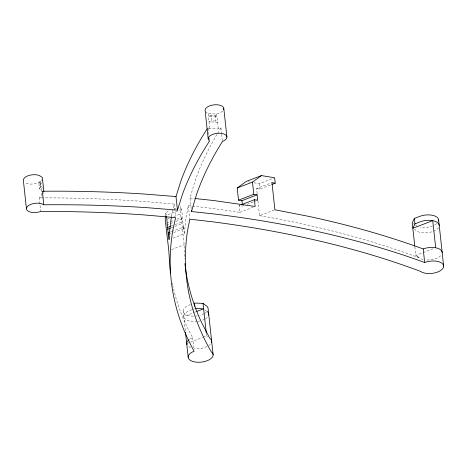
<?xml version="1.0" encoding="UTF-8"?>
<svg xmlns="http://www.w3.org/2000/svg" width="467" height="467" viewBox="0 0 467 467"><rect width="100%" height="100%" fill="white"/><g stroke="black" fill="none" stroke-linecap="round" stroke-linejoin="round"><path stroke-width="0.35" stroke-dasharray="2.33 1.75" d="M175.861 221.446L181.208 219.391L180.618 213.968L180.647 206.688L181.704 209.315L183.461 228.824L172.247 233.138M181.208 219.391L181.214 217.569L176.544 219.373M183.461 228.824L183.619 226.944L172.323 231.293M181.214 217.569L184.161 244.696L184.132 252.997A731.299 360.11 -6.2 0 0 184.477 258.636M165.318 215.993L165.4 212.555L170.041 210.775M173.059 238.077L184.354 233.728L186.012 217.441L188.353 205.632L191.879 206.035M171.523 216.017L174.133 204.091L143.281 201.417A731.299 360.11 -6.2 0 0 39.205 197.891L40.676 211.452M191.184 208.685L190.016 197.973L194.85 181.575A731.299 360.11 -6.2 0 1 217.184 134.064M38.919 183.467L39.958 181.249L42.625 180.227L40.541 184.658L38.919 183.467L39.508 188.89L41.131 190.081L43.215 185.65M39.205 197.891L41.867 196.864L40.25 181.943L41.435 179.416M39.508 188.89L40.547 186.677L39.958 181.249M43.355 193.7L43.951 192.433M210.232 344.395L208.796 345.527M189.999 338.972L192.678 337.659A728.228 358.598 -6.2 0 1 172.831 285.792M207.027 346.532C203.069 348.493 198.452 349.047 194.091 348.464M211.049 115.407L208.387 116.429L216.962 116.762L215.34 115.571L211.049 115.407L211.639 120.83L208.977 121.858L217.552 122.185L215.929 120.994L211.639 120.83M40.25 181.943L37.582 182.971A9.404 4.629 -6.2 0 1 24.716 182.474M205.48 111.496A9.404 4.629 -6.2 0 0 206.467 112.529L208.089 113.72L216.67 114.047L219.332 113.02A9.404 4.629 -6.2 0 0 222.677 111.006M40.547 186.677L41.878 186.164M208.86 134.584L208.089 127.444L209.712 128.635L218.287 128.968L220.955 127.94L221.574 133.65M174.681 208.988L176.006 208.475M181.704 209.315L166.421 215.194L165.4 212.555M167.25 219.111L169.252 218.34M173.934 216.536L180.618 213.968M253.914 182.772L259.261 183.7L273.971 178.038M166.526 223.226L169.865 221.942M170.531 221.685L173.87 220.401M257.136 193.554L256.593 188.563L271.952 182.65M166.497 225.053L169.842 223.763M170.513 223.506L173.187 222.479M256.593 188.563L259.85 189.123L271.216 184.751M171.068 226.121L174.389 224.843M175.055 224.592L183.029 221.521M170.998 227.966L182.871 223.395M170.327 232.058L171.658 231.55M192.579 206.116L210.208 208.13L239.857 212.368L239.122 205.585L240.452 205.071M168.949 234.405L171.587 233.389M243.85 205.579L242.531 206.087L239.122 205.585M247.142 204.312L253.739 201.773M254.398 201.522L256.377 200.757M239.857 212.368L253.149 207.249M171.477 249.576L184.161 244.696M257.912 200.693L259.541 215.684L274.234 210.033M190.478 304.595L189.141 305.109A12.539 6.176 -6.2 0 0 183.572 312.452A12.539 6.176 -6.2 0 0 195.288 316.101M191.733 309.761L189.73 310.532A12.539 6.176 -6.2 0 0 184.249 318.027A12.539 6.176 -6.2 0 0 196.525 321.471M192.398 309.51L194.395 308.74M185.306 330.741L183.747 316.468L194.301 312.405M194.961 312.154L196.28 311.647M186.707 343.589L202.614 337.466M203.273 337.215L206.589 335.936L207.634 336.701M414.859 246.856L415.788 255.426L422.489 252.845M423.149 252.589L433.043 248.783M190.016 197.973L194.284 198.434M248.333 181.809L249.728 182.048M259.541 215.684L274.409 218.252A731.299 360.11 -6.2 0 1 419.039 257.802A12.539 6.176 -6.2 0 0 423.014 259.489M190.717 347.676L188.528 346.52M413.336 223.67L414.959 224.861M415.788 255.426L419.039 257.802L417.72 256.43L417.218 254.871M259.261 183.7L259.85 189.123M221.656 134.368L222.426 141.501M216.67 114.047L218.287 128.968M215.34 115.571L215.929 120.994M208.089 113.72L209.712 128.635M209.251 138.15L209.485 140.293M206.356 333.794L206.589 335.936M188.353 205.632L189.824 219.192M183.619 226.944L184.354 233.728M192.678 337.659L193.764 347.652M174.133 204.091L175.452 216.221M183.157 311.04L183.747 316.468M217.552 133.451A731.299 360.11 -6.2 0 1 220.955 127.94M207.185 317.367A12.539 6.176 -6.2 0 1 205.264 318.833M204.686 319.165A12.539 6.176 -6.2 0 1 201.581 320.461M199.748 320.957A12.539 6.176 -6.2 0 1 197.827 321.314M204.844 310.1A12.539 6.176 -6.2 0 1 205.953 310.608M206.186 312.324A12.539 6.176 -6.2 0 1 204.674 313.41M204.097 313.742A12.539 6.176 -6.2 0 1 199.777 315.383M197.237 315.89A12.539 6.176 -6.2 0 1 195.936 316.048M440.655 255.776A12.539 6.176 -6.2 0 1 425.501 259.885M436.703 223.605A12.539 6.176 -6.2 0 1 433.335 225.637M432.658 225.917A12.539 6.176 -6.2 0 1 420.177 227.085M417.545 226.349A12.539 6.176 -6.2 0 1 415.502 225.257M438.577 227.587A12.539 6.176 -6.2 0 1 426.505 232.799A12.539 6.176 -6.2 0 1 414.772 229.309M172.679 285.098A728.228 358.598 -6.2 0 1 172.247 283.025"/><path stroke-width="0.7" d="M165.3 216.682L165.242 219.881L168.803 250.604L170.081 269.809A728.228 358.598 -6.2 0 0 170.554 273.3M169.661 232.315L168.336 232.829L168.289 234.662L166.573 216.63M171.371 216.723L169.194 234.545L169.072 239.606L168.336 232.829M211.358 342.784C212.129 341.079 211.189 339.2 209.724 338.236L201.259 321.827A731.299 360.11 -6.2 0 1 185.516 268.461M191.493 211.539L196.321 195.136A731.299 360.11 -6.2 0 1 222.426 141.501A9.404 4.629 -6.2 0 0 225.549 134.852A9.404 4.629 -6.2 0 0 212.683 134.362A9.404 4.629 -6.2 0 0 209.56 141.011A728.228 358.598 -6.2 0 0 182.404 194.476L177.466 210.138L147.916 207.751A728.228 358.598 -6.2 0 0 43.799 204.803A9.404 4.629 -6.2 0 0 30.933 204.307A9.404 4.629 -6.2 0 0 27.81 210.956A9.404 4.629 -6.2 0 0 40.676 211.452A731.299 360.11 -6.2 0 1 144.758 214.978L175.604 217.651L172.843 230.284A728.228 358.598 -6.2 0 0 194.149 351.219A12.539 6.176 -6.2 0 0 189.987 360.086A12.539 6.176 -6.2 0 0 207.144 360.746A12.539 6.176 -6.2 0 0 211.312 351.879A731.299 360.11 -6.2 0 1 187.483 231.002L189.824 219.192L211.679 221.691A731.299 360.11 -6.2 0 1 420.51 271.368A12.539 6.176 -6.2 0 0 437.667 272.027A12.539 6.176 -6.2 0 0 441.829 263.16A12.539 6.176 -6.2 0 0 424.672 262.501A728.228 358.598 -6.2 0 0 214.954 214.079L191.493 211.539L191.336 210.109M177.466 210.138L175.995 196.572L180.927 180.916A728.228 358.598 -6.2 0 1 207.295 128.664M438.501 221.072A12.539 6.176 -6.2 0 0 433.078 215.421A12.539 6.176 -6.2 0 0 419.664 216.39L414.334 218.439L412.25 222.876L414.778 246.144M414.334 218.439L414.924 223.868L412.84 228.299L432.734 220.64L435.682 247.767M189.112 339.661C187.547 340.671 186.064 342.796 187.039 344.664M241.112 204.815L254.404 199.701L257.696 200.25L257.107 194.827L241.941 200.664L238.532 200.162L237.207 187.956L252.489 182.072L261.485 175.58L274.637 177.781L275.226 183.204L271.887 184.494M237.207 187.956L246.237 181.447L261.485 175.58M167.746 227.4L170.402 226.378M238.532 200.162L253.815 194.278L257.107 194.827M167.7 229.233L170.338 228.223M414.924 223.868L420.253 221.813A12.539 6.176 -6.2 0 1 439.231 225.403M196.94 311.39L203.641 308.81L195.778 308.512M213.127 354.809L208.119 308.699A12.539 6.176 -6.2 0 0 206.297 305.768L203.052 303.387L194.47 303.054L194.838 306.445M175.995 196.572L146.445 194.184A728.228 358.598 -6.2 0 0 42.328 191.242L43.799 204.803M194.996 198.516L213.477 200.512L255.14 206.484L254.404 199.701M275.226 183.204L271.952 182.65L274.9 209.776L308.856 216.402A728.228 358.598 -6.2 0 1 423.201 248.94A12.539 6.176 -6.2 0 1 442.179 252.53M185.463 332.171L188.172 357.156M438.641 219.98L443.65 266.091M423.201 248.94L424.672 262.501M252.489 182.072L253.815 194.278M241.941 200.664L242.379 204.733M223.821 108.572L226.915 137.053M208.194 138.81L205.101 110.329A9.404 4.629 -6.2 0 1 215.462 104.742A9.404 4.629 -6.2 0 1 223.559 109.798M203.052 303.387L206.28 333.082M43.875 191.756L42.328 177.513L40.705 176.322A9.404 4.629 -6.2 0 0 30.075 175.154A9.404 4.629 -6.2 0 0 23.35 180.28L26.444 208.761M206.887 311.191A12.539 6.176 -6.2 0 1 208.574 315.213M185.335 267.06A731.299 360.11 -6.2 0 1 184.926 263.557"/></g></svg>
